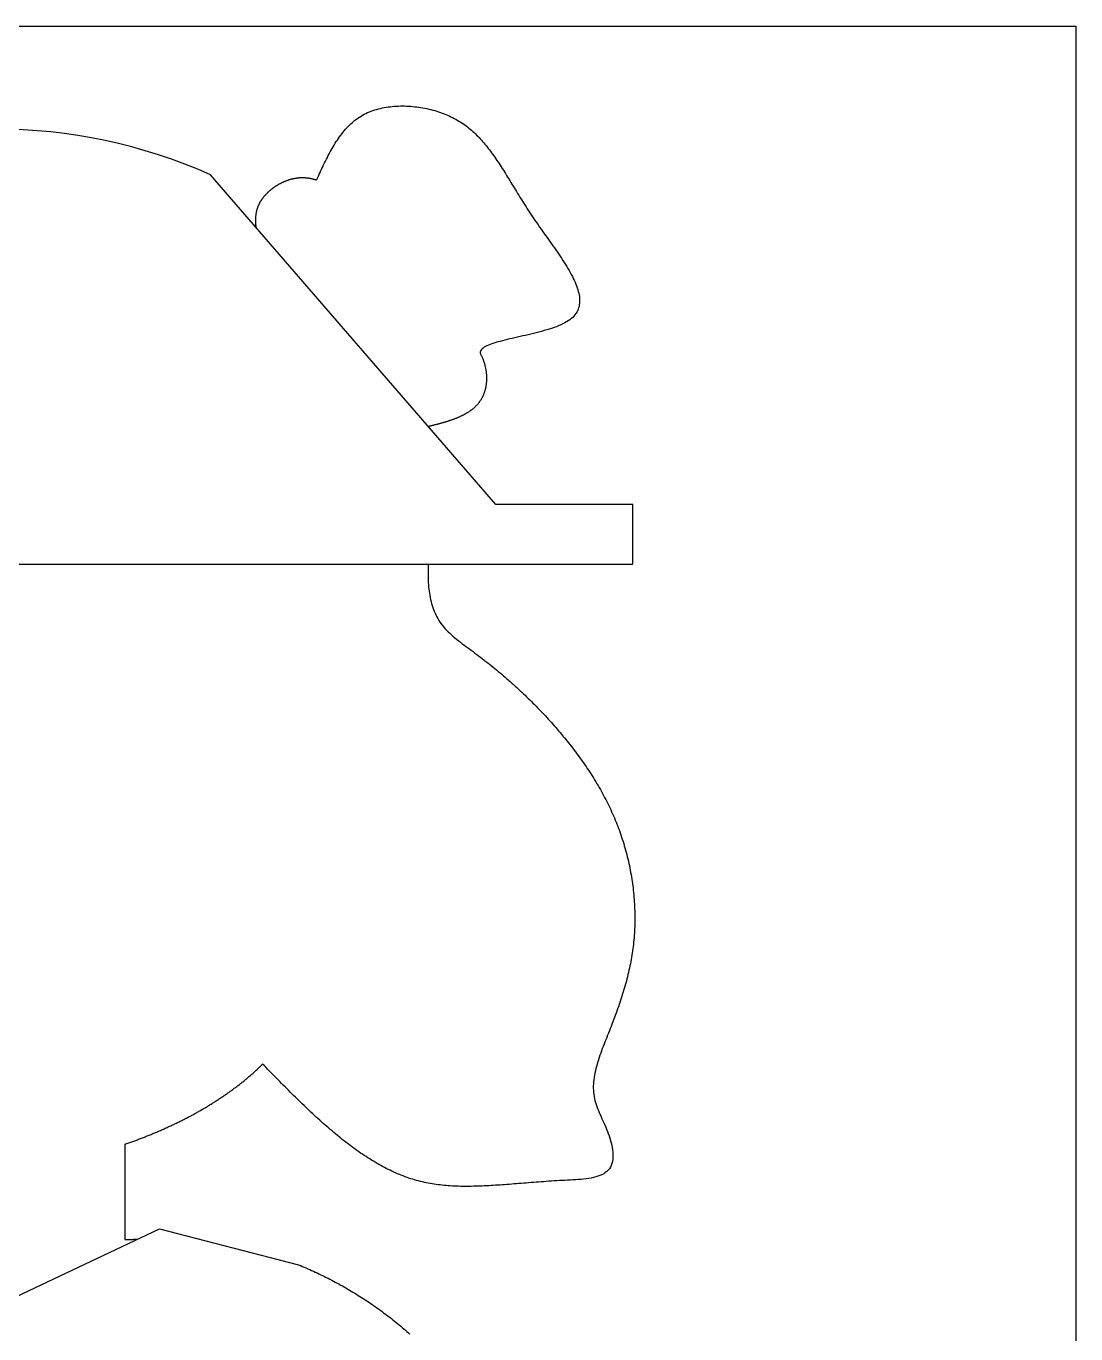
# Model space of a CAD drawing. Header units: millimetres. Extents: x 289 to 9778, y -894 to 6380.
# Drawn here: x 8328.6 to 8607, y 616.8 to 963.6 of the extents above; entities that cross this region are included whole.
import ezdxf

# ---------------------------------------------------------------- set-up
doc = ezdxf.new("R2010")
doc.units = ezdxf.units.MM

msp = doc.modelspace()

# ---------------------------------------------------------------- linework, layer by layer
for p, q in [((8354.78, 667.06), (8354.78, 641.76)), ((8319.87, 623.8), (8363.97, 644.66)), ((8363.97, 644.66), (8400.81, 635.08))]:
    msp.add_line(p, q)
at = {"color": 0}
msp.add_lwpolyline([(8037.04, 963.6), (8607.04, 963.6), (8607.04, 63.6), (8037.04, 63.6)], close=True, dxfattribs=at)
msp.add_lwpolyline([(8453.16, 836.77), (8377.5, 924.19, 0.212606), (8263.59, 924.19), (8186.12, 836.77), (8132.7, 836.77), (8132.7, 829.16), (8132.7, 820.9), (8172.05, 820.9), (8466.9, 820.9), (8489.51, 820.9), (8489.51, 836.77)], format="xyb", close=True)
for points in [[(8405.63, 922.79, 0), (8405.86, 923.3, 0), (8406.09, 923.8, 0), (8406.32, 924.31, 0), (8406.56, 924.82, 0), (8406.79, 925.32, 0), (8407.03, 925.82, 0), (8407.26, 926.33, 0), (8407.5, 926.82, 0), (8407.74, 927.32, 0), (8407.98, 927.81, 0), (8408.23, 928.31, 0), (8408.48, 928.79, 0), (8408.73, 929.28, 0), (8408.98, 929.75, 0), (8409.24, 930.23, 0), (8409.5, 930.7, 0), (8409.76, 931.16, 0), (8410.03, 931.62, 0), (8410.3, 932.08, 0), (8410.58, 932.53, 0), (8410.86, 932.97, 0), (8411.14, 933.4, 0), (8411.44, 933.83, 0), (8411.73, 934.25, 0), (8412.03, 934.67, 0), (8412.34, 935.07, 0), (8412.66, 935.47, 0), (8412.98, 935.86, 0), (8413.31, 936.24, 0), (8413.64, 936.61, 0), (8413.98, 936.97, 0), (8414.33, 937.32, 0), (8414.69, 937.66, 0), (8415.05, 938, 0), (8415.42, 938.32, 0), (8415.8, 938.63, 0), (8416.19, 938.92, 0), (8416.59, 939.21, 0), (8416.99, 939.49, 0), (8417.41, 939.75, 0), (8417.83, 940, 0), (8418.27, 940.24, 0), (8418.71, 940.46, 0), (8419.17, 940.67, 0), (8419.63, 940.87, 0), (8420.1, 941.05, 0), (8420.58, 941.23, 0), (8421.06, 941.39, 0), (8421.56, 941.54, 0), (8422.05, 941.68, 0), (8422.56, 941.8, 0), (8423.07, 941.91, 0), (8423.59, 942.02, 0), (8424.11, 942.11, 0), (8424.64, 942.19, 0), (8425.16, 942.25, 0), (8425.7, 942.31, 0), (8426.24, 942.36, 0), (8426.77, 942.39, 0), (8427.32, 942.42, 0), (8427.86, 942.43, 0), (8428.4, 942.43, 0), (8428.95, 942.43, 0), (8429.5, 942.41, 0), (8430.04, 942.38, 0), (8430.59, 942.35, 0), (8431.14, 942.3, 0), (8431.68, 942.25, 0), (8432.22, 942.18, 0), (8432.77, 942.11, 0), (8433.3, 942.03, 0), (8433.84, 941.94, 0), (8434.37, 941.84, 0), (8434.9, 941.73, 0), (8435.43, 941.61, 0), (8435.95, 941.48, 0), (8436.46, 941.35, 0), (8436.97, 941.21, 0), (8437.48, 941.06, 0), (8437.98, 940.9, 0), (8438.47, 940.73, 0), (8438.95, 940.56, 0), (8439.43, 940.38, 0), (8439.9, 940.19, 0), (8440.36, 940, 0), (8440.81, 939.8, 0), (8441.25, 939.59, 0), (8441.69, 939.37, 0), (8442.12, 939.15, 0), (8442.54, 938.92, 0), (8442.95, 938.69, 0), (8443.35, 938.44, 0), (8443.75, 938.2, 0), (8444.15, 937.94, 0), (8444.53, 937.68, 0), (8444.91, 937.41, 0), (8445.28, 937.14, 0), (8445.65, 936.86, 0), (8446.01, 936.57, 0), (8446.37, 936.28, 0), (8446.72, 935.98, 0), (8447.06, 935.67, 0), (8447.4, 935.36, 0), (8447.74, 935.04, 0), (8448.07, 934.72, 0), (8448.39, 934.39, 0), (8448.72, 934.06, 0), (8449.03, 933.72, 0), (8449.35, 933.37, 0), (8449.66, 933.02, 0), (8449.97, 932.67, 0), (8450.27, 932.3, 0), (8450.57, 931.94, 0), (8450.87, 931.57, 0), (8451.17, 931.19, 0), (8451.46, 930.8, 0), (8451.75, 930.42, 0), (8452.04, 930.02, 0), (8452.33, 929.63, 0), (8452.62, 929.22, 0), (8452.91, 928.82, 0), (8453.19, 928.4, 0), (8453.47, 927.99, 0), (8453.76, 927.56, 0), (8454.04, 927.14, 0), (8454.32, 926.71, 0), (8454.6, 926.27, 0), (8454.88, 925.83, 0), (8455.17, 925.39, 0), (8455.45, 924.94, 0), (8455.73, 924.49, 0), (8456.02, 924.03, 0), (8456.3, 923.57, 0), (8456.59, 923.1, 0), (8456.88, 922.63, 0), (8457.17, 922.16, 0), (8457.46, 921.68, 0), (8457.75, 921.2, 0), (8458.05, 920.72, 0), (8458.35, 920.23, 0), (8458.65, 919.74, 0), (8458.96, 919.24, 0), (8459.26, 918.74, 0), (8459.57, 918.24, 0), (8459.89, 917.73, 0), (8460.21, 917.22, 0), (8460.53, 916.71, 0), (8460.86, 916.19, 0), (8461.19, 915.68, 0), (8461.52, 915.15, 0), (8461.86, 914.63, 0), (8462.21, 914.1, 0), (8462.56, 913.57, 0), (8462.92, 913.04, 0), (8463.28, 912.5, 0), (8463.64, 911.96, 0), (8464.02, 911.42, 0), (8464.4, 910.87, 0), (8464.78, 910.33, 0), (8465.17, 909.78, 0), (8465.56, 909.23, 0), (8465.95, 908.68, 0), (8466.35, 908.12, 0), (8466.75, 907.57, 0), (8467.14, 907.01, 0), (8467.54, 906.46, 0), (8467.94, 905.9, 0), (8468.33, 905.35, 0), (8468.72, 904.8, 0), (8469.11, 904.24, 0), (8469.49, 903.69, 0), (8469.87, 903.14, 0), (8470.24, 902.59, 0), (8470.61, 902.04, 0), (8470.96, 901.49, 0), (8471.31, 900.95, 0), (8471.65, 900.41, 0), (8471.99, 899.87, 0), (8472.31, 899.33, 0), (8472.61, 898.8, 0), (8472.91, 898.27, 0), (8473.2, 897.75, 0), (8473.47, 897.23, 0), (8473.72, 896.71, 0), (8473.96, 896.2, 0), (8474.19, 895.7, 0), (8474.4, 895.2, 0), (8474.59, 894.7, 0), (8474.76, 894.21, 0), (8474.92, 893.73, 0), (8475.05, 893.25, 0), (8475.16, 892.78, 0), (8475.26, 892.32, 0), (8475.33, 891.86, 0), (8475.37, 891.41, 0), (8475.4, 890.97, 0), (8475.4, 890.54, 0), (8475.37, 890.11, 0), (8475.32, 889.69, 0), (8475.24, 889.29, 0), (8475.13, 888.89, 0), (8475, 888.5, 0), (8474.84, 888.12, 0), (8474.64, 887.74, 0), (8474.42, 887.38, 0), (8474.16, 887.03, 0), (8473.88, 886.69, 0), (8473.56, 886.37, 0), (8473.2, 886.05, 0), (8472.81, 885.74, 0), (8472.39, 885.45, 0), (8471.93, 885.16, 0), (8471.45, 884.89, 0), (8470.93, 884.63, 0), (8470.39, 884.37, 0), (8469.82, 884.13, 0), (8469.23, 883.9, 0), (8468.61, 883.67, 0), (8467.98, 883.45, 0), (8467.33, 883.24, 0), (8466.67, 883.03, 0), (8465.99, 882.84, 0), (8465.3, 882.64, 0), (8464.6, 882.46, 0), (8463.89, 882.28, 0), (8463.18, 882.1, 0), (8462.46, 881.93, 0), (8461.75, 881.76, 0), (8461.03, 881.59, 0), (8460.32, 881.43, 0), (8459.61, 881.27, 0), (8458.9, 881.11, 0), (8458.21, 880.95, 0), (8457.52, 880.8, 0), (8456.85, 880.64, 0), (8456.19, 880.48, 0), (8455.55, 880.33, 0), (8454.92, 880.17, 0), (8454.32, 880.01, 0), (8453.74, 879.85, 0), (8453.18, 879.68, 0), (8452.65, 879.52, 0), (8452.14, 879.35, 0), (8451.67, 879.18, 0), (8451.23, 879, 0), (8450.82, 878.81, 0), (8450.45, 878.63, 0), (8450.11, 878.43, 0), (8449.82, 878.23, 0), (8449.57, 878.03, 0), (8449.36, 877.81, 0), (8449.19, 877.59, 0), (8449.08, 877.36, 0), (8449.01, 877.13, 0), (8449, 876.88, 0)], [(8389.59, 910.23, 0), (8389.58, 910.33, 0), (8389.57, 910.44, 0), (8389.57, 910.55, 0), (8389.56, 910.66, 0), (8389.55, 910.77, 0), (8389.54, 910.88, 0), (8389.53, 910.99, 0), (8389.53, 911.09, 0), (8389.52, 911.2, 0), (8389.52, 911.31, 0), (8389.51, 911.42, 0), (8389.51, 911.52, 0), (8389.5, 911.63, 0), (8389.5, 911.74, 0), (8389.5, 911.85, 0), (8389.5, 911.95, 0), (8389.5, 912.06, 0), (8389.5, 912.17, 0), (8389.5, 912.27, 0), (8389.5, 912.38, 0), (8389.5, 912.48, 0), (8389.5, 912.59, 0), (8389.51, 912.7, 0), (8389.51, 912.8, 0), (8389.52, 912.91, 0), (8389.53, 913.01, 0), (8389.53, 913.12, 0), (8389.54, 913.22, 0), (8389.55, 913.32, 0), (8389.56, 913.43, 0), (8389.57, 913.53, 0), (8389.58, 913.64, 0), (8389.6, 913.74, 0), (8389.61, 913.84, 0), (8389.63, 913.94, 0), (8389.64, 914.05, 0), (8389.66, 914.15, 0), (8389.68, 914.25, 0), (8389.7, 914.35, 0), (8389.72, 914.45, 0), (8389.74, 914.56, 0), (8389.77, 914.66, 0), (8389.79, 914.76, 0), (8389.82, 914.86, 0), (8389.84, 914.96, 0), (8389.87, 915.06, 0), (8389.9, 915.16, 0), (8389.93, 915.26, 0), (8389.96, 915.35, 0), (8390, 915.45, 0), (8390.03, 915.55, 0), (8390.07, 915.65, 0), (8390.11, 915.75, 0), (8390.14, 915.84, 0), (8390.18, 915.94, 0), (8390.22, 916.04, 0), (8390.27, 916.13, 0), (8390.31, 916.23, 0), (8390.35, 916.32, 0), (8390.4, 916.42, 0), (8390.45, 916.51, 0), (8390.49, 916.61, 0), (8390.54, 916.7, 0), (8390.59, 916.8, 0), (8390.64, 916.89, 0), (8390.7, 916.98, 0), (8390.75, 917.07, 0), (8390.81, 917.17, 0), (8390.86, 917.26, 0), (8390.92, 917.35, 0), (8390.98, 917.44, 0), (8391.03, 917.53, 0), (8391.09, 917.62, 0), (8391.16, 917.71, 0), (8391.22, 917.8, 0), (8391.28, 917.88, 0), (8391.34, 917.97, 0), (8391.41, 918.06, 0), (8391.47, 918.15, 0), (8391.54, 918.23, 0), (8391.61, 918.32, 0), (8391.68, 918.4, 0), (8391.75, 918.49, 0), (8391.82, 918.57, 0), (8391.89, 918.66, 0), (8391.96, 918.74, 0), (8392.03, 918.82, 0), (8392.11, 918.9, 0), (8392.18, 918.98, 0), (8392.26, 919.07, 0), (8392.33, 919.15, 0), (8392.41, 919.23, 0), (8392.49, 919.31, 0), (8392.57, 919.38, 0), (8392.65, 919.46, 0), (8392.73, 919.54, 0), (8392.81, 919.62, 0), (8392.89, 919.69, 0), (8392.97, 919.77, 0), (8393.06, 919.84, 0), (8393.14, 919.92, 0), (8393.22, 919.99, 0), (8393.31, 920.07, 0), (8393.4, 920.14, 0), (8393.48, 920.21, 0), (8393.57, 920.28, 0), (8393.66, 920.35, 0), (8393.75, 920.42, 0), (8393.83, 920.49, 0), (8393.92, 920.56, 0), (8394.01, 920.63, 0), (8394.1, 920.7, 0), (8394.2, 920.77, 0), (8394.29, 920.83, 0), (8394.38, 920.9, 0), (8394.47, 920.96, 0), (8394.57, 921.03, 0), (8394.66, 921.09, 0), (8394.75, 921.15, 0), (8394.85, 921.21, 0), (8394.94, 921.28, 0), (8395.04, 921.34, 0), (8395.14, 921.4, 0), (8395.23, 921.46, 0), (8395.33, 921.51, 0), (8395.43, 921.57, 0), (8395.53, 921.63, 0), (8395.62, 921.68, 0), (8395.72, 921.74, 0), (8395.82, 921.79, 0), (8395.92, 921.85, 0), (8396.02, 921.9, 0), (8396.12, 921.95, 0), (8396.22, 922, 0), (8396.32, 922.05, 0), (8396.42, 922.1, 0), (8396.52, 922.15, 0), (8396.63, 922.2, 0), (8396.73, 922.25, 0), (8396.83, 922.3, 0), (8396.93, 922.34, 0), (8397.03, 922.39, 0), (8397.14, 922.43, 0), (8397.24, 922.47, 0), (8397.34, 922.51, 0), (8397.44, 922.56, 0), (8397.55, 922.6, 0), (8397.65, 922.64, 0), (8397.75, 922.67, 0), (8397.86, 922.71, 0), (8397.96, 922.75, 0), (8398.07, 922.79, 0), (8398.17, 922.82, 0), (8398.27, 922.85, 0), (8398.38, 922.89, 0), (8398.48, 922.92, 0), (8398.59, 922.95, 0), (8398.69, 922.98, 0), (8398.8, 923.01, 0), (8398.9, 923.04, 0), (8399, 923.07, 0), (8399.11, 923.09, 0), (8399.21, 923.12, 0), (8399.32, 923.15, 0), (8399.42, 923.17, 0), (8399.53, 923.19, 0), (8399.63, 923.21, 0), (8399.74, 923.23, 0), (8399.84, 923.25, 0), (8399.95, 923.27, 0), (8400.05, 923.29, 0), (8400.16, 923.31, 0), (8400.26, 923.33, 0), (8400.37, 923.34, 0), (8400.48, 923.35, 0), (8400.58, 923.37, 0), (8400.69, 923.38, 0), (8400.79, 923.39, 0), (8400.9, 923.4, 0), (8401, 923.41, 0), (8401.11, 923.42, 0), (8401.22, 923.42, 0), (8401.32, 923.43, 0), (8401.43, 923.44, 0), (8401.53, 923.44, 0), (8401.64, 923.44, 0), (8401.75, 923.44, 0), (8401.85, 923.45, 0), (8401.96, 923.45, 0), (8402.07, 923.44, 0), (8402.17, 923.44, 0), (8402.28, 923.44, 0), (8402.39, 923.43, 0), (8402.49, 923.43, 0), (8402.6, 923.42, 0), (8402.71, 923.41, 0), (8402.81, 923.41, 0), (8402.92, 923.4, 0), (8403.03, 923.38, 0), (8403.14, 923.37, 0), (8403.24, 923.36, 0), (8403.35, 923.35, 0), (8403.46, 923.33, 0), (8403.57, 923.31, 0), (8403.67, 923.3, 0), (8403.78, 923.28, 0), (8403.89, 923.26, 0), (8404, 923.24, 0), (8404.11, 923.22, 0), (8404.21, 923.19, 0), (8404.32, 923.17, 0), (8404.43, 923.14, 0), (8404.54, 923.12, 0), (8404.65, 923.09, 0), (8404.76, 923.06, 0), (8404.87, 923.03, 0), (8404.97, 923, 0), (8405.08, 922.97, 0), (8405.19, 922.93, 0), (8405.3, 922.9, 0), (8405.41, 922.86, 0), (8405.52, 922.83, 0), (8405.63, 922.79, 0)], [(8449, 876.88, 0), (8449.08, 876.73, 0), (8449.15, 876.59, 0), (8449.23, 876.44, 0), (8449.3, 876.29, 0), (8449.38, 876.14, 0), (8449.45, 875.99, 0), (8449.51, 875.84, 0), (8449.58, 875.68, 0), (8449.64, 875.53, 0), (8449.71, 875.38, 0), (8449.77, 875.23, 0), (8449.82, 875.07, 0), (8449.88, 874.92, 0), (8449.94, 874.76, 0), (8449.99, 874.61, 0), (8450.04, 874.45, 0), (8450.09, 874.3, 0), (8450.13, 874.14, 0), (8450.18, 873.99, 0), (8450.22, 873.83, 0), (8450.26, 873.68, 0), (8450.3, 873.52, 0), (8450.34, 873.36, 0), (8450.38, 873.21, 0), (8450.41, 873.05, 0), (8450.44, 872.89, 0), (8450.47, 872.74, 0), (8450.5, 872.58, 0), (8450.53, 872.42, 0), (8450.55, 872.27, 0), (8450.58, 872.11, 0), (8450.6, 871.95, 0), (8450.62, 871.8, 0), (8450.63, 871.64, 0), (8450.65, 871.49, 0), (8450.66, 871.33, 0), (8450.67, 871.18, 0), (8450.68, 871.02, 0), (8450.69, 870.86, 0), (8450.7, 870.71, 0), (8450.7, 870.56, 0), (8450.71, 870.4, 0), (8450.71, 870.25, 0), (8450.71, 870.09, 0), (8450.7, 869.94, 0), (8450.7, 869.79, 0), (8450.69, 869.64, 0), (8450.68, 869.49, 0), (8450.67, 869.33, 0), (8450.66, 869.18, 0), (8450.65, 869.03, 0), (8450.63, 868.88, 0), (8450.62, 868.74, 0), (8450.6, 868.59, 0), (8450.58, 868.44, 0), (8450.56, 868.29, 0), (8450.53, 868.15, 0), (8450.51, 868, 0), (8450.48, 867.86, 0), (8450.45, 867.72, 0), (8450.42, 867.57, 0), (8450.39, 867.43, 0), (8450.35, 867.29, 0), (8450.32, 867.15, 0), (8450.28, 867.01, 0), (8450.24, 866.87, 0), (8450.2, 866.73, 0), (8450.16, 866.6, 0), (8450.11, 866.46, 0), (8450.07, 866.33, 0), (8450.02, 866.2, 0), (8449.97, 866.06, 0), (8449.92, 865.93, 0), (8449.86, 865.8, 0), (8449.81, 865.67, 0), (8449.75, 865.55, 0), (8449.69, 865.42, 0), (8449.63, 865.3, 0), (8449.57, 865.17, 0), (8449.51, 865.05, 0), (8449.45, 864.93, 0), (8449.38, 864.81, 0), (8449.31, 864.69, 0), (8449.24, 864.57, 0), (8449.17, 864.46, 0), (8449.1, 864.34, 0), (8449.02, 864.23, 0), (8448.95, 864.12, 0), (8448.87, 864.01, 0), (8448.79, 863.9, 0), (8448.71, 863.79, 0), (8448.63, 863.68, 0), (8448.55, 863.58, 0), (8448.46, 863.47, 0), (8448.37, 863.37, 0), (8448.29, 863.27, 0), (8448.2, 863.17, 0), (8448.11, 863.07, 0), (8448.01, 862.97, 0), (8447.92, 862.87, 0), (8447.82, 862.78, 0), (8447.73, 862.68, 0), (8447.63, 862.59, 0), (8447.53, 862.5, 0), (8447.43, 862.41, 0), (8447.33, 862.31, 0), (8447.23, 862.23, 0), (8447.12, 862.14, 0), (8447.02, 862.05, 0), (8446.91, 861.96, 0), (8446.8, 861.88, 0), (8446.69, 861.79, 0), (8446.58, 861.71, 0), (8446.47, 861.63, 0), (8446.36, 861.55, 0), (8446.24, 861.47, 0), (8446.13, 861.39, 0), (8446.01, 861.31, 0), (8445.89, 861.23, 0), (8445.77, 861.16, 0), (8445.65, 861.08, 0), (8445.53, 861.01, 0), (8445.41, 860.93, 0), (8445.29, 860.86, 0), (8445.16, 860.79, 0), (8445.04, 860.72, 0), (8444.91, 860.65, 0), (8444.78, 860.58, 0), (8444.65, 860.51, 0), (8444.52, 860.44, 0), (8444.39, 860.38, 0), (8444.26, 860.31, 0), (8444.13, 860.25, 0), (8444, 860.18, 0), (8443.86, 860.12, 0), (8443.73, 860.05, 0), (8443.59, 859.99, 0), (8443.45, 859.93, 0), (8443.32, 859.87, 0), (8443.18, 859.81, 0), (8443.04, 859.75, 0), (8442.9, 859.69, 0), (8442.76, 859.63, 0), (8442.61, 859.58, 0), (8442.47, 859.52, 0), (8442.33, 859.46, 0), (8442.18, 859.41, 0), (8442.04, 859.35, 0), (8441.89, 859.3, 0), (8441.75, 859.25, 0), (8441.6, 859.19, 0), (8441.45, 859.14, 0), (8441.3, 859.09, 0), (8441.15, 859.04, 0), (8441, 858.99, 0), (8440.85, 858.94, 0), (8440.7, 858.89, 0), (8440.55, 858.84, 0), (8440.4, 858.79, 0), (8440.25, 858.74, 0), (8440.09, 858.69, 0), (8439.94, 858.64, 0), (8439.78, 858.6, 0), (8439.63, 858.55, 0), (8439.47, 858.51, 0), (8439.32, 858.46, 0), (8439.16, 858.41, 0), (8439, 858.37, 0), (8438.85, 858.32, 0), (8438.69, 858.28, 0), (8438.53, 858.24, 0), (8438.37, 858.19, 0), (8438.21, 858.15, 0), (8438.05, 858.11, 0), (8437.89, 858.07, 0), (8437.73, 858.02, 0), (8437.57, 857.98, 0), (8437.41, 857.94, 0), (8437.25, 857.9, 0), (8437.09, 857.86, 0), (8436.93, 857.82, 0), (8436.76, 857.78, 0), (8436.6, 857.73, 0), (8436.44, 857.69, 0), (8436.28, 857.65, 0), (8436.11, 857.61, 0), (8435.95, 857.58, 0), (8435.79, 857.54, 0), (8435.62, 857.5, 0), (8435.46, 857.46, 0), (8435.29, 857.42, 0)], [(8435.26, 820.9, 0), (8435.23, 820.28, 0), (8435.21, 819.67, 0), (8435.2, 819.06, 0), (8435.19, 818.45, 0), (8435.2, 817.85, 0), (8435.21, 817.25, 0), (8435.23, 816.66, 0), (8435.25, 816.07, 0), (8435.29, 815.49, 0), (8435.34, 814.91, 0), (8435.4, 814.33, 0), (8435.47, 813.77, 0), (8435.54, 813.2, 0), (8435.64, 812.65, 0), (8435.74, 812.09, 0), (8435.85, 811.55, 0), (8435.98, 811.01, 0), (8436.12, 810.48, 0), (8436.28, 809.95, 0), (8436.45, 809.43, 0), (8436.63, 808.92, 0), (8436.83, 808.41, 0), (8437.05, 807.92, 0), (8437.27, 807.43, 0), (8437.52, 806.94, 0), (8437.78, 806.47, 0), (8438.06, 806, 0), (8438.36, 805.54, 0), (8438.68, 805.09, 0), (8439.01, 804.65, 0), (8439.36, 804.22, 0), (8439.73, 803.8, 0), (8440.12, 803.38, 0), (8440.52, 802.97, 0), (8440.94, 802.57, 0), (8441.37, 802.18, 0), (8441.81, 801.79, 0), (8442.27, 801.4, 0), (8442.73, 801.02, 0), (8443.21, 800.65, 0), (8443.69, 800.27, 0), (8444.17, 799.9, 0), (8444.66, 799.54, 0), (8445.16, 799.17, 0), (8445.65, 798.81, 0), (8446.15, 798.44, 0), (8446.65, 798.08, 0), (8447.14, 797.71, 0), (8447.63, 797.34, 0), (8448.12, 796.98, 0), (8448.61, 796.61, 0), (8449.1, 796.24, 0), (8449.58, 795.87, 0), (8450.06, 795.49, 0), (8450.54, 795.12, 0), (8451.01, 794.75, 0), (8451.49, 794.37, 0), (8451.96, 793.99, 0), (8452.43, 793.61, 0), (8452.89, 793.23, 0), (8453.36, 792.85, 0), (8453.82, 792.47, 0), (8454.28, 792.08, 0), (8454.74, 791.7, 0), (8455.19, 791.31, 0), (8455.65, 790.92, 0), (8456.1, 790.53, 0), (8456.55, 790.14, 0), (8456.99, 789.75, 0), (8457.44, 789.35, 0), (8457.88, 788.95, 0), (8458.32, 788.56, 0), (8458.76, 788.16, 0), (8459.2, 787.76, 0), (8459.63, 787.35, 0), (8460.06, 786.95, 0), (8460.49, 786.54, 0), (8460.92, 786.13, 0), (8461.35, 785.72, 0), (8461.77, 785.31, 0), (8462.19, 784.9, 0), (8462.61, 784.49, 0), (8463.03, 784.07, 0), (8463.45, 783.65, 0), (8463.86, 783.23, 0), (8464.27, 782.81, 0), (8464.68, 782.38, 0), (8465.09, 781.96, 0), (8465.5, 781.53, 0), (8465.9, 781.1, 0), (8466.31, 780.67, 0), (8466.71, 780.23, 0), (8467.1, 779.8, 0), (8467.5, 779.36, 0), (8467.9, 778.92, 0), (8468.29, 778.48, 0), (8468.68, 778.03, 0), (8469.07, 777.59, 0), (8469.46, 777.14, 0), (8469.84, 776.69, 0), (8470.23, 776.24, 0), (8470.61, 775.78, 0), (8470.99, 775.33, 0), (8471.37, 774.87, 0), (8471.75, 774.41, 0), (8472.12, 773.94, 0), (8472.49, 773.48, 0), (8472.86, 773.01, 0), (8473.23, 772.54, 0), (8473.6, 772.07, 0), (8473.96, 771.59, 0), (8474.32, 771.12, 0), (8474.68, 770.64, 0), (8475.03, 770.16, 0), (8475.38, 769.67, 0), (8475.73, 769.19, 0), (8476.08, 768.7, 0), (8476.42, 768.21, 0), (8476.76, 767.72, 0), (8477.1, 767.23, 0), (8477.44, 766.73, 0), (8477.77, 766.23, 0), (8478.09, 765.73, 0), (8478.42, 765.23, 0), (8478.74, 764.73, 0), (8479.06, 764.22, 0), (8479.37, 763.71, 0), (8479.69, 763.2, 0), (8479.99, 762.68, 0), (8480.3, 762.17, 0), (8480.6, 761.65, 0), (8480.9, 761.13, 0), (8481.19, 760.61, 0), (8481.48, 760.08, 0), (8481.76, 759.56, 0), (8482.04, 759.03, 0), (8482.32, 758.49, 0), (8482.59, 757.96, 0), (8482.86, 757.42, 0), (8483.13, 756.89, 0), (8483.39, 756.35, 0), (8483.64, 755.8, 0), (8483.89, 755.26, 0), (8484.14, 754.71, 0), (8484.38, 754.16, 0), (8484.62, 753.61, 0), (8484.85, 753.05, 0), (8485.08, 752.5, 0), (8485.3, 751.94, 0), (8485.52, 751.38, 0), (8485.74, 750.81, 0), (8485.94, 750.25, 0), (8486.15, 749.68, 0), (8486.35, 749.11, 0), (8486.54, 748.54, 0), (8486.73, 747.97, 0), (8486.91, 747.39, 0), (8487.09, 746.81, 0), (8487.26, 746.23, 0), (8487.43, 745.65, 0), (8487.59, 745.07, 0), (8487.75, 744.48, 0), (8487.9, 743.9, 0), (8488.05, 743.31, 0), (8488.19, 742.72, 0), (8488.33, 742.13, 0), (8488.46, 741.54, 0), (8488.59, 740.95, 0), (8488.71, 740.36, 0), (8488.83, 739.76, 0), (8488.94, 739.17, 0), (8489.05, 738.57, 0), (8489.15, 737.98, 0), (8489.24, 737.38, 0), (8489.33, 736.78, 0), (8489.42, 736.18, 0), (8489.5, 735.59, 0), (8489.57, 734.99, 0), (8489.64, 734.39, 0), (8489.7, 733.79, 0), (8489.76, 733.19, 0), (8489.81, 732.59, 0), (8489.86, 731.99, 0), (8489.9, 731.39, 0), (8489.94, 730.79, 0), (8489.97, 730.19, 0), (8490, 729.59, 0), (8490.02, 728.99, 0), (8490.03, 728.4, 0), (8490.04, 727.8, 0), (8490.05, 727.2, 0), (8490.05, 726.6, 0), (8490.04, 726.01, 0), (8490.03, 725.41, 0), (8490.01, 724.82, 0), (8489.98, 724.23, 0), (8489.96, 723.64, 0), (8489.92, 723.05, 0), (8489.88, 722.46, 0), (8489.83, 721.87, 0), (8489.78, 721.28, 0), (8489.73, 720.69, 0), (8489.66, 720.11, 0), (8489.6, 719.53, 0), (8489.52, 718.95, 0), (8489.44, 718.37, 0), (8489.36, 717.79, 0), (8489.27, 717.21, 0), (8489.17, 716.63, 0), (8489.07, 716.06, 0), (8488.97, 715.48, 0), (8488.86, 714.91, 0), (8488.74, 714.34, 0), (8488.62, 713.77, 0), (8488.49, 713.2, 0), (8488.36, 712.63, 0), (8488.23, 712.06, 0), (8488.09, 711.49, 0), (8487.94, 710.92, 0), (8487.8, 710.35, 0), (8487.64, 709.78, 0), (8487.48, 709.21, 0), (8487.32, 708.64, 0), (8487.16, 708.07, 0), (8486.99, 707.5, 0), (8486.81, 706.93, 0), (8486.63, 706.36, 0), (8486.45, 705.79, 0), (8486.27, 705.22, 0), (8486.08, 704.65, 0), (8485.88, 704.08, 0), (8485.68, 703.51, 0), (8485.48, 702.94, 0), (8485.28, 702.36, 0), (8485.07, 701.79, 0), (8484.86, 701.21, 0), (8484.65, 700.63, 0), (8484.43, 700.05, 0), (8484.21, 699.48, 0), (8483.98, 698.89, 0), (8483.76, 698.31, 0), (8483.53, 697.73, 0), (8483.29, 697.14, 0), (8483.06, 696.56, 0), (8482.82, 695.97, 0), (8482.58, 695.38, 0), (8482.35, 694.79, 0), (8482.11, 694.2, 0), (8481.88, 693.6, 0), (8481.65, 693.01, 0), (8481.42, 692.42, 0), (8481.2, 691.83, 0), (8480.99, 691.24, 0), (8480.78, 690.65, 0), (8480.58, 690.05, 0), (8480.38, 689.46, 0), (8480.2, 688.88, 0), (8480.03, 688.29, 0), (8479.86, 687.7, 0), (8479.71, 687.12, 0), (8479.57, 686.53, 0), (8479.45, 685.95, 0), (8479.34, 685.37, 0), (8479.24, 684.79, 0), (8479.16, 684.22, 0), (8479.1, 683.65, 0), (8479.06, 683.08, 0), (8479.03, 682.51, 0), (8479.03, 681.95, 0), (8479.04, 681.39, 0), (8479.08, 680.83, 0), (8479.13, 680.28, 0), (8479.22, 679.73, 0), (8479.32, 679.19, 0), (8479.45, 678.65, 0), (8479.6, 678.11, 0), (8479.77, 677.58, 0), (8479.96, 677.04, 0), (8480.16, 676.51, 0), (8480.37, 675.98, 0), (8480.6, 675.44, 0), (8480.84, 674.91, 0), (8481.08, 674.37, 0), (8481.32, 673.83, 0), (8481.57, 673.29, 0), (8481.82, 672.74, 0), (8482.07, 672.18, 0), (8482.32, 671.62, 0), (8482.56, 671.05, 0), (8482.79, 670.48, 0), (8483.01, 669.89, 0), (8483.22, 669.3, 0), (8483.42, 668.7, 0), (8483.6, 668.08, 0), (8483.76, 667.46, 0), (8483.91, 666.82, 0), (8484.02, 666.18, 0), (8484.12, 665.54, 0), (8484.18, 664.9, 0), (8484.21, 664.28, 0), (8484.21, 663.66, 0), (8484.17, 663.07, 0), (8484.09, 662.5, 0), (8483.96, 661.96, 0), (8483.79, 661.46, 0), (8483.57, 660.99, 0), (8483.3, 660.57, 0), (8482.99, 660.18, 0), (8482.63, 659.83, 0), (8482.22, 659.52, 0), (8481.78, 659.23, 0), (8481.3, 658.98, 0), (8480.79, 658.76, 0), (8480.25, 658.56, 0), (8479.67, 658.38, 0), (8479.08, 658.23, 0), (8478.45, 658.1, 0), (8477.81, 657.99, 0), (8477.15, 657.89, 0), (8476.47, 657.81, 0), (8475.77, 657.74, 0), (8475.07, 657.68, 0), (8474.36, 657.63, 0), (8473.64, 657.59, 0), (8472.92, 657.55, 0), (8472.2, 657.52, 0), (8471.47, 657.48, 0), (8470.76, 657.44, 0), (8470.05, 657.4, 0), (8469.34, 657.36, 0), (8468.64, 657.32, 0), (8467.94, 657.27, 0), (8467.25, 657.23, 0), (8466.56, 657.18, 0), (8465.88, 657.13, 0), (8465.2, 657.08, 0), (8464.52, 657.03, 0), (8463.85, 656.98, 0), (8463.19, 656.93, 0), (8462.52, 656.88, 0), (8461.87, 656.82, 0), (8461.21, 656.77, 0), (8460.57, 656.72, 0), (8459.92, 656.67, 0), (8459.28, 656.62, 0), (8458.64, 656.57, 0), (8458.01, 656.52, 0), (8457.38, 656.47, 0), (8456.75, 656.42, 0), (8456.13, 656.37, 0), (8455.51, 656.33, 0), (8454.9, 656.28, 0), (8454.29, 656.24, 0), (8453.68, 656.2, 0), (8453.08, 656.16, 0), (8452.48, 656.12, 0), (8451.88, 656.08, 0), (8451.29, 656.05, 0), (8450.7, 656.02, 0), (8450.11, 655.99, 0), (8449.52, 655.97, 0), (8448.94, 655.94, 0), (8448.37, 655.92, 0), (8447.79, 655.91, 0), (8447.22, 655.9, 0), (8446.65, 655.89, 0), (8446.08, 655.88, 0), (8445.52, 655.88, 0), (8444.96, 655.88, 0), (8444.4, 655.88, 0), (8443.84, 655.89, 0), (8443.29, 655.91, 0), (8442.74, 655.93, 0), (8442.19, 655.95, 0), (8441.64, 655.98, 0), (8441.1, 656.01, 0), (8440.56, 656.05, 0), (8440.02, 656.09, 0), (8439.48, 656.14, 0), (8438.95, 656.19, 0), (8438.41, 656.25, 0), (8437.88, 656.32, 0), (8437.35, 656.39, 0), (8436.82, 656.47, 0), (8436.3, 656.55, 0), (8435.77, 656.64, 0), (8435.25, 656.74, 0), (8434.73, 656.84, 0), (8434.21, 656.95, 0), (8433.7, 657.07, 0), (8433.18, 657.19, 0), (8432.67, 657.32, 0), (8432.15, 657.46, 0), (8431.64, 657.61, 0), (8431.13, 657.76, 0), (8430.62, 657.92, 0), (8430.11, 658.09, 0), (8429.61, 658.27, 0), (8429.1, 658.45, 0), (8428.6, 658.64, 0), (8428.09, 658.83, 0), (8427.59, 659.04, 0), (8427.09, 659.25, 0), (8426.59, 659.46, 0), (8426.09, 659.69, 0), (8425.59, 659.92, 0), (8425.1, 660.15, 0), (8424.6, 660.4, 0), (8424.11, 660.65, 0), (8423.62, 660.9, 0), (8423.12, 661.16, 0), (8422.63, 661.43, 0), (8422.14, 661.7, 0), (8421.66, 661.98, 0), (8421.17, 662.26, 0), (8420.68, 662.55, 0), (8420.19, 662.85, 0), (8419.71, 663.15, 0), (8419.23, 663.46, 0), (8418.74, 663.77, 0), (8418.26, 664.09, 0), (8417.78, 664.41, 0), (8417.3, 664.73, 0), (8416.82, 665.07, 0), (8416.34, 665.4, 0), (8415.86, 665.74, 0), (8415.39, 666.09, 0), (8414.91, 666.44, 0), (8414.43, 666.8, 0), (8413.96, 667.16, 0), (8413.49, 667.52, 0), (8413.01, 667.89, 0), (8412.54, 668.26, 0), (8412.07, 668.64, 0), (8411.6, 669.02, 0), (8411.13, 669.4, 0), (8410.66, 669.79, 0), (8410.19, 670.18, 0), (8409.72, 670.57, 0), (8409.25, 670.97, 0), (8408.78, 671.37, 0), (8408.32, 671.78, 0), (8407.85, 672.19, 0), (8407.38, 672.6, 0), (8406.92, 673.01, 0), (8406.45, 673.43, 0), (8405.99, 673.85, 0), (8405.53, 674.28, 0), (8405.06, 674.7, 0), (8404.6, 675.13, 0), (8404.14, 675.56, 0), (8403.68, 676, 0), (8403.22, 676.43, 0), (8402.75, 676.87, 0), (8402.29, 677.31, 0), (8401.83, 677.76, 0), (8401.37, 678.2, 0), (8400.91, 678.65, 0), (8400.45, 679.1, 0), (8400, 679.55, 0), (8399.54, 680, 0), (8399.08, 680.45, 0), (8398.62, 680.91, 0), (8398.16, 681.36, 0), (8397.7, 681.82, 0), (8397.25, 682.28, 0), (8396.79, 682.74, 0), (8396.33, 683.2, 0), (8395.88, 683.66, 0), (8395.42, 684.13, 0), (8394.96, 684.59, 0), (8394.51, 685.05, 0), (8394.05, 685.52, 0), (8393.59, 685.99, 0), (8393.14, 686.45, 0), (8392.68, 686.92, 0), (8392.22, 687.39, 0), (8391.77, 687.85, 0), (8391.31, 688.32, 0)], [(8354.78, 667.07, 0), (8355.04, 667.15, 0), (8355.3, 667.24, 0), (8355.56, 667.34, 0), (8355.82, 667.43, 0), (8356.08, 667.52, 0), (8356.34, 667.61, 0), (8356.6, 667.7, 0), (8356.85, 667.8, 0), (8357.11, 667.89, 0), (8357.37, 667.98, 0), (8357.63, 668.08, 0), (8357.88, 668.18, 0), (8358.14, 668.27, 0), (8358.4, 668.37, 0), (8358.65, 668.47, 0), (8358.91, 668.56, 0), (8359.17, 668.66, 0), (8359.42, 668.76, 0), (8359.68, 668.86, 0), (8359.93, 668.96, 0), (8360.19, 669.06, 0), (8360.44, 669.16, 0), (8360.7, 669.26, 0), (8360.95, 669.36, 0), (8361.21, 669.47, 0), (8361.46, 669.57, 0), (8361.71, 669.67, 0), (8361.97, 669.78, 0), (8362.22, 669.88, 0), (8362.47, 669.99, 0), (8362.72, 670.09, 0), (8362.98, 670.2, 0), (8363.23, 670.3, 0), (8363.48, 670.41, 0), (8363.73, 670.52, 0), (8363.98, 670.63, 0), (8364.23, 670.74, 0), (8364.48, 670.85, 0), (8364.73, 670.96, 0), (8364.98, 671.07, 0), (8365.23, 671.18, 0), (8365.48, 671.29, 0), (8365.73, 671.4, 0), (8365.98, 671.51, 0), (8366.23, 671.63, 0), (8366.47, 671.74, 0), (8366.72, 671.85, 0), (8366.97, 671.97, 0), (8367.21, 672.08, 0), (8367.46, 672.2, 0), (8367.71, 672.32, 0), (8367.95, 672.43, 0), (8368.2, 672.55, 0), (8368.44, 672.67, 0), (8368.69, 672.79, 0), (8368.93, 672.91, 0), (8369.17, 673.03, 0), (8369.42, 673.15, 0), (8369.66, 673.27, 0), (8369.9, 673.39, 0), (8370.15, 673.51, 0), (8370.39, 673.63, 0), (8370.63, 673.76, 0), (8370.87, 673.88, 0), (8371.11, 674, 0), (8371.35, 674.13, 0), (8371.59, 674.26, 0), (8371.83, 674.38, 0), (8372.07, 674.51, 0), (8372.31, 674.63, 0), (8372.54, 674.76, 0), (8372.78, 674.89, 0), (8373.02, 675.02, 0), (8373.26, 675.15, 0), (8373.49, 675.28, 0), (8373.73, 675.41, 0), (8373.96, 675.54, 0), (8374.2, 675.67, 0), (8374.43, 675.8, 0), (8374.67, 675.94, 0), (8374.9, 676.07, 0), (8375.13, 676.2, 0), (8375.36, 676.34, 0), (8375.6, 676.47, 0), (8375.83, 676.61, 0), (8376.06, 676.74, 0), (8376.29, 676.88, 0), (8376.52, 677.02, 0), (8376.75, 677.16, 0), (8376.98, 677.3, 0), (8377.21, 677.43, 0), (8377.43, 677.57, 0), (8377.66, 677.71, 0), (8377.89, 677.86, 0), (8378.11, 678, 0), (8378.34, 678.14, 0), (8378.57, 678.28, 0), (8378.79, 678.43, 0), (8379.01, 678.57, 0), (8379.24, 678.71, 0), (8379.46, 678.86, 0), (8379.68, 679, 0), (8379.9, 679.15, 0), (8380.13, 679.3, 0), (8380.35, 679.44, 0), (8380.57, 679.59, 0), (8380.79, 679.74, 0), (8381.01, 679.89, 0), (8381.22, 680.04, 0), (8381.44, 680.19, 0), (8381.66, 680.34, 0), (8381.88, 680.49, 0), (8382.09, 680.65, 0), (8382.31, 680.8, 0), (8382.52, 680.95, 0), (8382.74, 681.11, 0), (8382.95, 681.26, 0), (8383.16, 681.42, 0), (8383.38, 681.57, 0), (8383.59, 681.73, 0), (8383.8, 681.89, 0), (8384.01, 682.04, 0), (8384.22, 682.2, 0), (8384.43, 682.36, 0), (8384.64, 682.52, 0), (8384.84, 682.68, 0), (8385.05, 682.84, 0), (8385.26, 683, 0), (8385.46, 683.16, 0), (8385.67, 683.33, 0), (8385.87, 683.49, 0), (8386.08, 683.65, 0), (8386.28, 683.82, 0), (8386.48, 683.98, 0), (8386.69, 684.15, 0), (8386.89, 684.32, 0), (8387.09, 684.48, 0), (8387.29, 684.65, 0), (8387.49, 684.82, 0), (8387.68, 684.99, 0), (8387.88, 685.16, 0), (8388.08, 685.33, 0), (8388.27, 685.5, 0), (8388.47, 685.67, 0), (8388.67, 685.84, 0), (8388.86, 686.02, 0), (8389.05, 686.19, 0), (8389.24, 686.36, 0), (8389.44, 686.54, 0), (8389.63, 686.71, 0), (8389.82, 686.89, 0), (8390.01, 687.07, 0), (8390.2, 687.24, 0), (8390.38, 687.42, 0), (8390.57, 687.6, 0), (8390.76, 687.78, 0), (8390.94, 687.96, 0), (8391.13, 688.14, 0), (8391.31, 688.32, 0)], [(8354.78, 641.76, 0), (8354.81, 641.76, 0), (8354.84, 641.76, 0), (8354.86, 641.76, 0), (8354.89, 641.76, 0), (8354.91, 641.76, 0), (8354.94, 641.76, 0), (8354.96, 641.76, 0), (8354.99, 641.76, 0), (8355.02, 641.77, 0), (8355.04, 641.77, 0), (8355.07, 641.77, 0), (8355.09, 641.77, 0), (8355.12, 641.77, 0), (8355.15, 641.77, 0), (8355.17, 641.77, 0), (8355.2, 641.77, 0), (8355.22, 641.77, 0), (8355.25, 641.77, 0), (8355.28, 641.77, 0), (8355.3, 641.78, 0), (8355.33, 641.78, 0), (8355.35, 641.78, 0), (8355.38, 641.78, 0), (8355.41, 641.78, 0), (8355.43, 641.78, 0), (8355.46, 641.78, 0), (8355.48, 641.78, 0), (8355.51, 641.78, 0), (8355.54, 641.78, 0), (8355.56, 641.79, 0), (8355.59, 641.79, 0), (8355.61, 641.79, 0), (8355.64, 641.79, 0), (8355.67, 641.79, 0), (8355.69, 641.79, 0), (8355.72, 641.79, 0), (8355.74, 641.79, 0), (8355.77, 641.79, 0), (8355.8, 641.79, 0), (8355.82, 641.79, 0), (8355.85, 641.8, 0), (8355.87, 641.8, 0), (8355.9, 641.8, 0), (8355.93, 641.8, 0), (8355.95, 641.8, 0), (8355.98, 641.8, 0), (8356, 641.8, 0), (8356.03, 641.8, 0), (8356.06, 641.8, 0), (8356.08, 641.8, 0), (8356.11, 641.81, 0), (8356.13, 641.81, 0), (8356.16, 641.81, 0), (8356.19, 641.81, 0), (8356.21, 641.81, 0), (8356.24, 641.81, 0), (8356.26, 641.81, 0), (8356.29, 641.81, 0), (8356.32, 641.81, 0), (8356.34, 641.81, 0), (8356.37, 641.81, 0), (8356.39, 641.82, 0), (8356.42, 641.82, 0), (8356.45, 641.82, 0), (8356.47, 641.82, 0), (8356.5, 641.82, 0), (8356.52, 641.82, 0), (8356.55, 641.82, 0), (8356.58, 641.82, 0), (8356.6, 641.82, 0), (8356.63, 641.82, 0), (8356.65, 641.82, 0), (8356.68, 641.83, 0), (8356.71, 641.83, 0), (8356.73, 641.83, 0), (8356.76, 641.83, 0), (8356.78, 641.83, 0), (8356.81, 641.83, 0), (8356.84, 641.83, 0), (8356.86, 641.83, 0), (8356.89, 641.83, 0), (8356.91, 641.83, 0), (8356.94, 641.83, 0), (8356.97, 641.84, 0), (8356.99, 641.84, 0), (8357.02, 641.84, 0), (8357.04, 641.84, 0), (8357.07, 641.84, 0), (8357.1, 641.84, 0), (8357.12, 641.84, 0), (8357.15, 641.84, 0), (8357.17, 641.84, 0), (8357.2, 641.84, 0), (8357.22, 641.84, 0), (8357.25, 641.85, 0), (8357.28, 641.85, 0), (8357.3, 641.85, 0), (8357.33, 641.85, 0), (8357.35, 641.85, 0), (8357.38, 641.85, 0), (8357.41, 641.85, 0), (8357.43, 641.85, 0), (8357.46, 641.85, 0), (8357.48, 641.85, 0), (8357.51, 641.85, 0), (8357.54, 641.86, 0), (8357.56, 641.86, 0), (8357.59, 641.86, 0), (8357.61, 641.86, 0), (8357.64, 641.86, 0), (8357.67, 641.86, 0), (8357.69, 641.86, 0), (8357.72, 641.86, 0), (8357.74, 641.86, 0), (8357.77, 641.86, 0), (8357.8, 641.86, 0), (8357.82, 641.86, 0), (8357.85, 641.87, 0), (8357.87, 641.87, 0), (8357.9, 641.87, 0), (8357.93, 641.87, 0), (8357.95, 641.87, 0), (8357.98, 641.87, 0), (8358, 641.87, 0), (8358.03, 641.87, 0), (8358.06, 641.87, 0), (8358.08, 641.87, 0)], [(8400.82, 635.08, 0), (8401.32, 634.88, 0), (8401.81, 634.67, 0), (8402.31, 634.46, 0), (8402.81, 634.25, 0), (8403.3, 634.03, 0), (8403.8, 633.82, 0), (8404.29, 633.6, 0), (8404.78, 633.37, 0), (8405.27, 633.15, 0), (8405.76, 632.92, 0), (8406.25, 632.69, 0), (8406.74, 632.46, 0), (8407.22, 632.22, 0), (8407.71, 631.98, 0), (8408.19, 631.74, 0), (8408.67, 631.5, 0), (8409.15, 631.25, 0), (8409.63, 631, 0), (8410.11, 630.75, 0), (8410.59, 630.5, 0), (8411.06, 630.24, 0), (8411.54, 629.99, 0), (8412.01, 629.72, 0), (8412.48, 629.46, 0), (8412.95, 629.2, 0), (8413.42, 628.93, 0), (8413.89, 628.66, 0), (8414.35, 628.38, 0), (8414.82, 628.11, 0), (8415.28, 627.83, 0), (8415.74, 627.55, 0), (8416.2, 627.27, 0), (8416.66, 626.98, 0), (8417.12, 626.7, 0), (8417.57, 626.41, 0), (8418.02, 626.12, 0), (8418.47, 625.82, 0), (8418.92, 625.53, 0), (8419.37, 625.23, 0), (8419.82, 624.93, 0), (8420.26, 624.62, 0), (8420.71, 624.32, 0), (8421.15, 624.01, 0), (8421.59, 623.7, 0), (8422.02, 623.39, 0), (8422.46, 623.08, 0), (8422.89, 622.76, 0), (8423.33, 622.44, 0), (8423.76, 622.12, 0), (8424.18, 621.8, 0), (8424.61, 621.47, 0), (8425.04, 621.15, 0), (8425.46, 620.82, 0), (8425.88, 620.49, 0), (8426.3, 620.15, 0), (8426.71, 619.82, 0), (8427.13, 619.48, 0), (8427.54, 619.14, 0), (8427.95, 618.8, 0), (8428.36, 618.46, 0), (8428.76, 618.11, 0), (8429.17, 617.76, 0), (8429.57, 617.41, 0), (8429.97, 617.06, 0), (8430.37, 616.71, 0)]]:
    msp.add_polyline3d(points)

doc.saveas('drawing.dxf')
